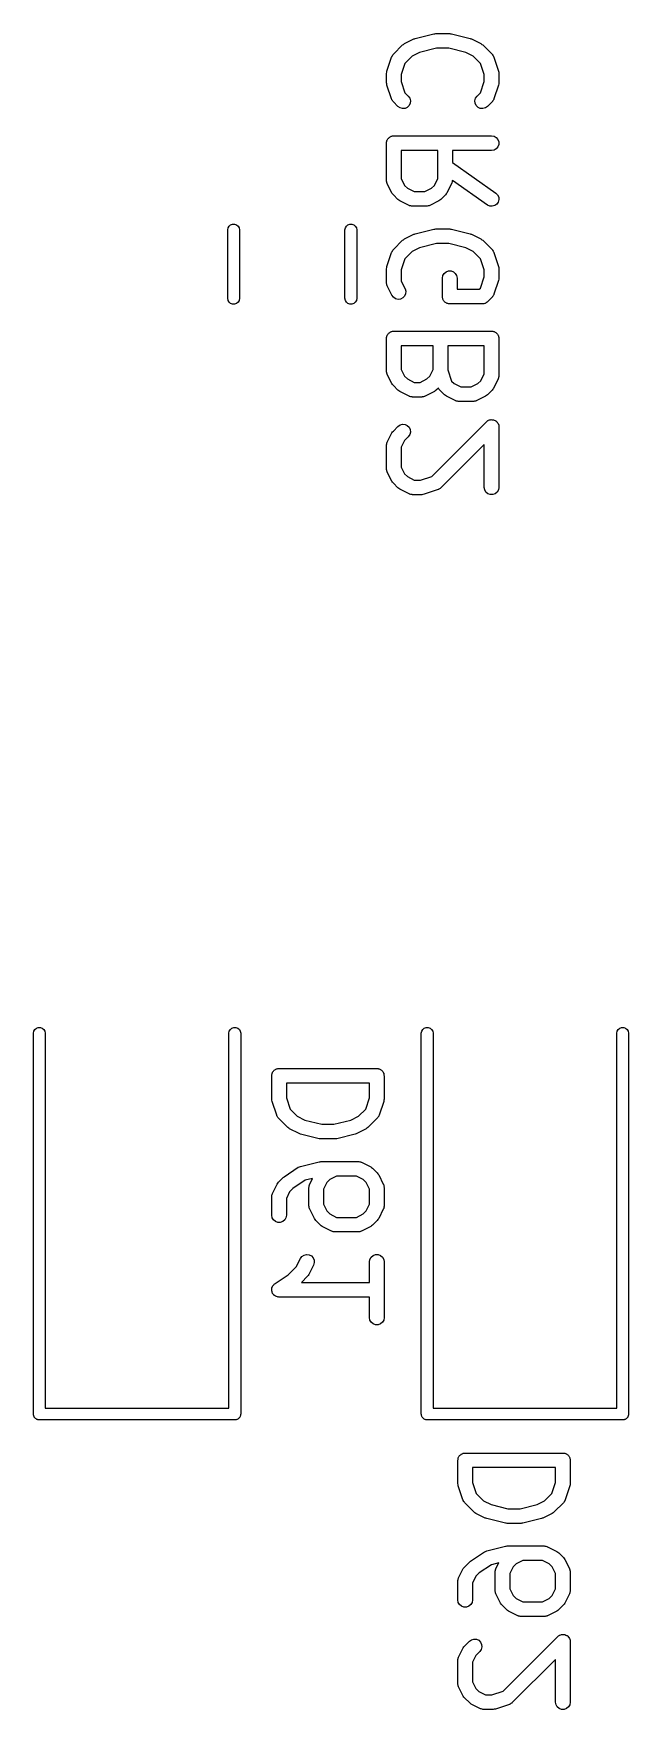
# Model space of a CAD drawing. Extents: x 48 to 353, y -143 to -50.
# Drawn here: x 329.93 to 336.02, y -138.62 to -121.46 of the extents above; entities that cross this region are included whole.
import ezdxf

# ---------------------------------------------------------------- set-up
doc = ezdxf.new("R2010")
doc.units = 0
doc.header["$MEASUREMENT"] = 0
doc.layers.add('BLACK', color=7, linetype='CONTINUOUS')

msp = doc.modelspace()

# ---------------------------------------------------------------- linework, layer by layer
at = {"layer": 'Black'}
for p, q in [((333.841, -121.514), (334.032, -121.467)), ((334.032, -121.467), (334.041, -121.466)), ((334.041, -121.466), (334.05, -121.464)), ((334.05, -121.464), (334.193, -121.464)), ((334.193, -121.464), (334.202, -121.466)), ((334.202, -121.466), (334.211, -121.467)), ((334.211, -121.467), (334.401, -121.514)), ((333.616, -121.677), (333.711, -121.581)), ((333.711, -121.581), (333.721, -121.575)), ((333.721, -121.575), (333.73, -121.567)), ((333.73, -121.567), (333.826, -121.52)), ((333.885, -121.658), (333.808, -121.696)), ((333.826, -121.52), (333.834, -121.517)), ((333.834, -121.517), (333.841, -121.514)), ((334.059, -121.614), (333.885, -121.658)), ((334.183, -121.614), (334.059, -121.614)), ((334.357, -121.658), (334.183, -121.614)), ((334.434, -121.696), (334.357, -121.658)), ((334.401, -121.514), (334.409, -121.517)), ((334.409, -121.517), (334.417, -121.52)), ((334.417, -121.52), (334.512, -121.567)), ((334.512, -121.567), (334.521, -121.575)), ((334.521, -121.575), (334.531, -121.581)), ((334.531, -121.581), (334.627, -121.677)), ((333.55, -121.849), (333.598, -121.706)), ((333.598, -121.706), (333.6, -121.702)), ((333.6, -121.702), (333.601, -121.698)), ((333.601, -121.698), (333.606, -121.691)), ((333.606, -121.691), (333.61, -121.683)), ((333.61, -121.683), (333.613, -121.68)), ((333.613, -121.68), (333.616, -121.677)), ((333.734, -121.77), (333.696, -121.885)), ((333.808, -121.696), (333.734, -121.77)), ((334.508, -121.77), (334.434, -121.696)), ((334.546, -121.885), (334.508, -121.77)), ((334.627, -121.677), (334.629, -121.68)), ((334.629, -121.68), (334.632, -121.683)), ((334.632, -121.683), (334.636, -121.691)), ((334.636, -121.691), (334.641, -121.698)), ((334.641, -121.698), (334.643, -121.702)), ((334.643, -121.702), (334.645, -121.706)), ((334.645, -121.706), (334.692, -121.849)), ((333.546, -121.873), (333.548, -121.861)), ((333.546, -121.968), (333.546, -121.873)), ((333.548, -121.98), (333.546, -121.968)), ((333.548, -121.861), (333.55, -121.849)), ((333.55, -121.992), (333.548, -121.98)), ((333.598, -122.134), (333.55, -121.992)), ((333.696, -121.885), (333.696, -121.956)), ((333.696, -121.956), (333.734, -122.07)), ((334.508, -122.07), (334.546, -121.956)), ((334.546, -121.956), (334.546, -121.885)), ((334.692, -121.992), (334.645, -122.134)), ((334.692, -121.849), (334.694, -121.861)), ((334.694, -121.98), (334.692, -121.992)), ((334.694, -121.861), (334.696, -121.873)), ((334.696, -121.968), (334.694, -121.98)), ((334.696, -121.873), (334.696, -121.968)), ((333.6, -122.138), (333.598, -122.134)), ((333.601, -122.142), (333.6, -122.138)), ((333.606, -122.15), (333.601, -122.142)), ((333.61, -122.157), (333.606, -122.15)), ((333.613, -122.16), (333.61, -122.157)), ((333.616, -122.164), (333.613, -122.16)), ((333.663, -122.211), (333.616, -122.164)), ((333.734, -122.07), (333.769, -122.105)), ((333.769, -122.105), (333.784, -122.127)), ((333.789, -122.178), (333.778, -122.201)), ((333.784, -122.127), (333.791, -122.152)), ((333.791, -122.152), (333.789, -122.178)), ((334.451, -122.152), (334.458, -122.127)), ((334.453, -122.178), (334.451, -122.152)), ((334.464, -122.201), (334.453, -122.178)), ((334.458, -122.127), (334.473, -122.105)), ((334.473, -122.105), (334.508, -122.07)), ((334.627, -122.164), (334.579, -122.211)), ((334.629, -122.16), (334.627, -122.164)), ((334.632, -122.157), (334.629, -122.16)), ((334.636, -122.15), (334.632, -122.157)), ((334.641, -122.142), (334.636, -122.15)), ((334.643, -122.138), (334.641, -122.142)), ((334.645, -122.134), (334.643, -122.138)), ((333.685, -122.226), (333.663, -122.211)), ((333.71, -122.233), (333.685, -122.226)), ((333.736, -122.231), (333.71, -122.233)), ((333.759, -122.22), (333.736, -122.231)), ((333.778, -122.201), (333.759, -122.22)), ((334.483, -122.22), (334.464, -122.201)), ((334.506, -122.231), (334.483, -122.22)), ((334.532, -122.233), (334.506, -122.231)), ((334.558, -122.226), (334.532, -122.233)), ((334.579, -122.211), (334.558, -122.226)), ((333.579, -122.526), (333.584, -122.522)), ((333.584, -122.522), (333.59, -122.52)), ((333.59, -122.52), (333.595, -122.516)), ((333.595, -122.516), (333.602, -122.515)), ((333.602, -122.515), (333.608, -122.513)), ((333.608, -122.513), (333.615, -122.513)), ((333.615, -122.513), (333.621, -122.512)), ((333.621, -122.512), (334.621, -122.512)), ((334.621, -122.512), (334.647, -122.516)), ((334.647, -122.516), (334.669, -122.529)), ((333.546, -122.587), (333.547, -122.58)), ((333.546, -122.968), (333.546, -122.587)), ((333.547, -122.574), (333.55, -122.568)), ((333.547, -122.58), (333.547, -122.574)), ((333.55, -122.568), (333.551, -122.561)), ((333.551, -122.561), (333.554, -122.556)), ((333.554, -122.556), (333.556, -122.549)), ((333.556, -122.549), (333.56, -122.544)), ((333.56, -122.544), (333.564, -122.539)), ((333.564, -122.539), (333.569, -122.534)), ((333.569, -122.534), (333.573, -122.529)), ((333.573, -122.529), (333.579, -122.526)), ((333.696, -122.662), (333.696, -122.95)), ((334.07, -122.662), (333.696, -122.662)), ((334.07, -122.95), (334.07, -122.662)), ((334.621, -122.662), (334.22, -122.662)), ((334.22, -122.662), (334.22, -122.786)), ((334.647, -122.657), (334.621, -122.662)), ((334.669, -122.644), (334.647, -122.657)), ((334.669, -122.529), (334.686, -122.549)), ((334.686, -122.624), (334.669, -122.644)), ((334.686, -122.549), (334.695, -122.574)), ((334.695, -122.6), (334.686, -122.624)), ((334.695, -122.574), (334.695, -122.6)), ((334.22, -122.786), (334.664, -123.097)), ((333.547, -122.972), (333.546, -122.968)), ((333.547, -122.976), (333.547, -122.972)), ((333.549, -122.985), (333.547, -122.976)), ((333.551, -122.994), (333.549, -122.985)), ((333.553, -122.997), (333.551, -122.994)), ((333.554, -123.001), (333.553, -122.997)), ((333.602, -123.097), (333.554, -123.001)), ((333.696, -122.95), (333.73, -123.019)), ((333.73, -123.019), (333.761, -123.049)), ((334.005, -123.049), (334.036, -123.019)), ((334.036, -123.019), (334.07, -122.95)), ((334.212, -123.001), (334.164, -123.097)), ((334.213, -122.997), (334.212, -123.001)), ((334.215, -122.994), (334.213, -122.997)), ((334.217, -122.985), (334.215, -122.994)), ((334.219, -122.976), (334.217, -122.985)), ((334.22, -122.969), (334.219, -122.972)), ((334.219, -122.972), (334.219, -122.976)), ((334.578, -123.22), (334.22, -122.969)), ((333.609, -123.106), (333.602, -123.097)), ((333.616, -123.116), (333.609, -123.106)), ((333.663, -123.164), (333.616, -123.116)), ((333.673, -123.171), (333.663, -123.164)), ((333.683, -123.178), (333.673, -123.171)), ((333.778, -123.225), (333.683, -123.178)), ((333.761, -123.049), (333.829, -123.083)), ((333.829, -123.083), (333.937, -123.083)), ((333.937, -123.083), (334.005, -123.049)), ((334.083, -123.178), (333.988, -123.225)), ((334.093, -123.171), (334.083, -123.178)), ((334.103, -123.164), (334.093, -123.171)), ((334.15, -123.116), (334.103, -123.164)), ((334.157, -123.106), (334.15, -123.116)), ((334.164, -123.097), (334.157, -123.106)), ((334.664, -123.097), (334.683, -123.115)), ((334.689, -123.19), (334.674, -123.211)), ((334.683, -123.115), (334.694, -123.139)), ((334.696, -123.165), (334.689, -123.19)), ((334.694, -123.139), (334.696, -123.165)), ((333.782, -123.227), (333.778, -123.225)), ((333.786, -123.229), (333.782, -123.227)), ((333.795, -123.23), (333.786, -123.229)), ((333.803, -123.233), (333.795, -123.23)), ((333.807, -123.233), (333.803, -123.233)), ((333.812, -123.233), (333.807, -123.233)), ((333.954, -123.233), (333.812, -123.233)), ((333.959, -123.233), (333.954, -123.233)), ((333.963, -123.233), (333.959, -123.233)), ((333.971, -123.23), (333.963, -123.233)), ((333.98, -123.229), (333.971, -123.23)), ((333.984, -123.227), (333.98, -123.229)), ((333.988, -123.225), (333.984, -123.227)), ((334.602, -123.231), (334.578, -123.22)), ((334.628, -123.233), (334.602, -123.231)), ((334.653, -123.226), (334.628, -123.233)), ((334.674, -123.211), (334.653, -123.226)), ((331.921, -123.475), (331.925, -123.454)), ((331.921, -124.175), (331.921, -123.475)), ((331.925, -123.454), (331.935, -123.436)), ((331.935, -123.436), (331.951, -123.423)), ((331.951, -123.423), (331.971, -123.416)), ((331.971, -123.416), (331.992, -123.416)), ((331.992, -123.416), (332.011, -123.423)), ((332.011, -123.423), (332.027, -123.436)), ((332.027, -123.436), (332.038, -123.454)), ((332.038, -123.454), (332.041, -123.475)), ((332.041, -123.475), (332.041, -124.175)), ((333.121, -123.475), (333.125, -123.454)), ((333.121, -124.175), (333.121, -123.475)), ((333.125, -123.454), (333.135, -123.436)), ((333.135, -123.436), (333.151, -123.423)), ((333.151, -123.423), (333.171, -123.416)), ((333.171, -123.416), (333.192, -123.416)), ((333.192, -123.416), (333.211, -123.423)), ((333.211, -123.423), (333.227, -123.436)), ((333.227, -123.436), (333.238, -123.454)), ((333.238, -123.454), (333.241, -123.475)), ((333.241, -123.475), (333.241, -124.175)), ((333.73, -123.567), (333.826, -123.52)), ((333.826, -123.52), (333.834, -123.517)), ((333.834, -123.517), (333.841, -123.514)), ((333.841, -123.514), (334.032, -123.467)), ((334.032, -123.467), (334.041, -123.466)), ((334.041, -123.466), (334.05, -123.464)), ((334.05, -123.464), (334.193, -123.464)), ((334.193, -123.464), (334.202, -123.466)), ((334.202, -123.466), (334.211, -123.467)), ((334.211, -123.467), (334.401, -123.514)), ((334.401, -123.514), (334.409, -123.517)), ((334.409, -123.517), (334.417, -123.52)), ((334.417, -123.52), (334.512, -123.567)), ((333.55, -123.849), (333.598, -123.706)), ((333.598, -123.706), (333.6, -123.702)), ((333.6, -123.702), (333.601, -123.698)), ((333.601, -123.698), (333.606, -123.691)), ((333.606, -123.691), (333.61, -123.683)), ((333.61, -123.683), (333.613, -123.68)), ((333.613, -123.68), (333.616, -123.677)), ((333.616, -123.677), (333.711, -123.581)), ((333.711, -123.581), (333.721, -123.575)), ((333.721, -123.575), (333.73, -123.567)), ((333.808, -123.696), (333.734, -123.77)), ((333.885, -123.658), (333.808, -123.696)), ((334.059, -123.614), (333.885, -123.658)), ((334.183, -123.614), (334.059, -123.614)), ((334.357, -123.658), (334.183, -123.614)), ((334.434, -123.696), (334.357, -123.658)), ((334.508, -123.77), (334.434, -123.696)), ((334.512, -123.567), (334.521, -123.575)), ((334.521, -123.575), (334.531, -123.581)), ((334.531, -123.581), (334.627, -123.677)), ((334.627, -123.677), (334.629, -123.68)), ((334.629, -123.68), (334.632, -123.683)), ((334.632, -123.683), (334.636, -123.691)), ((334.636, -123.691), (334.641, -123.698)), ((334.641, -123.698), (334.643, -123.702)), ((334.643, -123.702), (334.645, -123.706)), ((334.645, -123.706), (334.692, -123.849)), ((333.546, -123.873), (333.548, -123.861)), ((333.546, -124.015), (333.546, -123.873)), ((333.548, -123.861), (333.55, -123.849)), ((333.734, -123.77), (333.696, -123.885)), ((333.696, -123.885), (333.696, -123.998)), ((334.155, -123.903), (334.18, -123.894)), ((334.18, -123.894), (334.206, -123.894)), ((334.206, -123.894), (334.23, -123.903)), ((334.546, -123.885), (334.508, -123.77)), ((334.546, -123.956), (334.546, -123.885)), ((334.692, -123.849), (334.694, -123.861)), ((334.694, -123.861), (334.696, -123.873)), ((334.696, -123.873), (334.696, -123.968)), ((333.547, -124.02), (333.546, -124.015)), ((333.547, -124.024), (333.547, -124.02)), ((333.549, -124.032), (333.547, -124.024)), ((333.551, -124.041), (333.549, -124.032)), ((333.553, -124.045), (333.551, -124.041)), ((333.554, -124.049), (333.553, -124.045)), ((333.602, -124.144), (333.554, -124.049)), ((333.696, -123.998), (333.736, -124.077)), ((334.118, -123.968), (334.122, -123.942)), ((334.118, -124.158), (334.118, -123.968)), ((334.122, -123.942), (334.135, -123.92)), ((334.135, -123.92), (334.155, -123.903)), ((334.23, -123.903), (334.25, -123.92)), ((334.25, -123.92), (334.263, -123.942)), ((334.263, -123.942), (334.268, -123.968)), ((334.268, -123.968), (334.268, -124.083)), ((334.508, -124.07), (334.546, -123.956)), ((334.692, -123.992), (334.645, -124.134)), ((334.694, -123.98), (334.692, -123.992)), ((334.696, -123.968), (334.694, -123.98)), ((331.925, -124.196), (331.921, -124.175)), ((331.935, -124.214), (331.925, -124.196)), ((331.951, -124.227), (331.935, -124.214)), ((331.971, -124.234), (331.951, -124.227)), ((331.992, -124.234), (331.971, -124.234)), ((332.011, -124.227), (331.992, -124.234)), ((332.027, -124.214), (332.011, -124.227)), ((332.038, -124.196), (332.027, -124.214)), ((332.041, -124.175), (332.038, -124.196)), ((333.125, -124.196), (333.121, -124.175)), ((333.135, -124.214), (333.125, -124.196)), ((333.151, -124.227), (333.135, -124.214)), ((333.171, -124.234), (333.151, -124.227)), ((333.192, -124.234), (333.171, -124.234)), ((333.211, -124.227), (333.192, -124.234)), ((333.227, -124.214), (333.211, -124.227)), ((333.238, -124.196), (333.227, -124.214)), ((333.241, -124.175), (333.238, -124.196)), ((333.617, -124.165), (333.602, -124.144)), ((333.639, -124.18), (333.617, -124.165)), ((333.664, -124.186), (333.639, -124.18)), ((333.69, -124.183), (333.664, -124.186)), ((333.713, -124.171), (333.69, -124.183)), ((333.731, -124.152), (333.713, -124.171)), ((333.742, -124.128), (333.731, -124.152)), ((333.736, -124.077), (333.743, -124.102)), ((333.743, -124.102), (333.742, -124.128)), ((334.119, -124.165), (334.118, -124.158)), ((334.119, -124.171), (334.119, -124.165)), ((334.121, -124.178), (334.119, -124.171)), ((334.122, -124.184), (334.121, -124.178)), ((334.125, -124.19), (334.122, -124.184)), ((334.128, -124.196), (334.125, -124.19)), ((334.132, -124.201), (334.128, -124.196)), ((334.135, -124.207), (334.132, -124.201)), ((334.14, -124.211), (334.135, -124.207)), ((334.144, -124.216), (334.14, -124.211)), ((334.15, -124.219), (334.144, -124.216)), ((334.155, -124.223), (334.15, -124.219)), ((334.161, -124.226), (334.155, -124.223)), ((334.167, -124.229), (334.161, -124.226)), ((334.173, -124.23), (334.167, -124.229)), ((334.18, -124.232), (334.173, -124.23)), ((334.186, -124.232), (334.18, -124.232)), ((334.193, -124.233), (334.186, -124.232)), ((334.526, -124.233), (334.193, -124.233)), ((334.268, -124.083), (334.495, -124.083)), ((334.495, -124.083), (334.508, -124.07)), ((334.529, -124.233), (334.526, -124.233)), ((334.532, -124.233), (334.529, -124.233)), ((334.542, -124.231), (334.532, -124.233)), ((334.552, -124.229), (334.542, -124.231)), ((334.554, -124.227), (334.552, -124.229)), ((334.558, -124.226), (334.554, -124.227)), ((334.566, -124.221), (334.558, -124.226)), ((334.574, -124.216), (334.566, -124.221)), ((334.576, -124.213), (334.574, -124.216)), ((334.579, -124.211), (334.576, -124.213)), ((334.627, -124.164), (334.579, -124.211)), ((334.629, -124.16), (334.627, -124.164)), ((334.632, -124.157), (334.629, -124.16)), ((334.636, -124.15), (334.632, -124.157)), ((334.641, -124.142), (334.636, -124.15)), ((334.643, -124.138), (334.641, -124.142)), ((334.645, -124.134), (334.643, -124.138)), ((333.546, -124.587), (333.547, -124.58)), ((333.547, -124.574), (333.55, -124.568)), ((333.547, -124.58), (333.547, -124.574)), ((333.55, -124.568), (333.551, -124.561)), ((333.551, -124.561), (333.554, -124.556)), ((333.554, -124.556), (333.556, -124.549)), ((333.556, -124.549), (333.56, -124.544)), ((333.56, -124.544), (333.564, -124.539)), ((333.564, -124.539), (333.569, -124.534)), ((333.569, -124.534), (333.573, -124.529)), ((333.573, -124.529), (333.579, -124.526)), ((333.579, -124.526), (333.584, -124.522)), ((333.584, -124.522), (333.59, -124.52)), ((333.59, -124.52), (333.595, -124.516)), ((333.595, -124.516), (333.602, -124.515)), ((333.602, -124.515), (333.608, -124.513)), ((333.608, -124.513), (333.615, -124.513)), ((333.615, -124.513), (333.621, -124.512)), ((333.621, -124.512), (334.621, -124.512)), ((334.621, -124.512), (334.628, -124.513)), ((334.628, -124.513), (334.634, -124.513)), ((334.634, -124.513), (334.64, -124.515)), ((334.64, -124.515), (334.647, -124.516)), ((334.647, -124.516), (334.652, -124.52)), ((334.652, -124.52), (334.659, -124.522)), ((334.659, -124.522), (334.664, -124.526)), ((334.664, -124.526), (334.669, -124.529)), ((334.669, -124.529), (334.674, -124.534)), ((334.674, -124.534), (334.679, -124.539)), ((334.679, -124.539), (334.682, -124.544)), ((334.682, -124.544), (334.686, -124.549)), ((334.686, -124.549), (334.688, -124.556)), ((334.688, -124.556), (334.692, -124.561)), ((334.692, -124.561), (334.693, -124.568)), ((334.693, -124.568), (334.695, -124.574)), ((334.695, -124.574), (334.695, -124.58)), ((334.695, -124.58), (334.696, -124.587)), ((333.546, -124.92), (333.546, -124.587)), ((333.696, -124.662), (333.696, -124.903)), ((334.022, -124.662), (333.696, -124.662)), ((334.022, -124.903), (334.022, -124.662)), ((334.172, -124.662), (334.172, -124.908)), ((334.546, -124.662), (334.172, -124.662)), ((334.546, -124.95), (334.546, -124.662)), ((334.696, -124.587), (334.696, -124.968)), ((333.547, -124.924), (333.546, -124.92)), ((333.547, -124.929), (333.547, -124.924)), ((333.696, -124.903), (333.73, -124.971)), ((333.988, -124.971), (334.022, -124.903)), ((334.172, -124.908), (334.21, -125.023)), ((333.549, -124.937), (333.547, -124.929)), ((333.551, -124.946), (333.549, -124.937)), ((333.553, -124.95), (333.551, -124.946)), ((333.554, -124.954), (333.553, -124.95)), ((333.602, -125.049), (333.554, -124.954)), ((333.609, -125.059), (333.602, -125.049)), ((333.616, -125.069), (333.609, -125.059)), ((333.663, -125.116), (333.616, -125.069)), ((333.73, -124.971), (333.761, -125.001)), ((333.761, -125.001), (333.829, -125.036)), ((333.829, -125.036), (333.889, -125.036)), ((333.889, -125.036), (333.958, -125.001)), ((333.958, -125.001), (333.988, -124.971)), ((334.077, -125.094), (334.055, -125.116)), ((334.077, -125.095), (334.077, -125.094)), ((334.082, -125.102), (334.077, -125.095)), ((334.21, -125.023), (334.237, -125.049)), ((334.237, -125.049), (334.306, -125.083)), ((334.306, -125.083), (334.413, -125.083)), ((334.413, -125.083), (334.481, -125.049)), ((334.481, -125.049), (334.512, -125.019)), ((334.512, -125.019), (334.546, -124.95)), ((334.688, -125.001), (334.641, -125.097)), ((334.689, -124.997), (334.688, -125.001)), ((334.692, -124.994), (334.689, -124.997)), ((334.693, -124.985), (334.692, -124.994)), ((334.696, -124.976), (334.693, -124.985)), ((334.696, -124.968), (334.695, -124.972)), ((334.695, -124.972), (334.696, -124.976)), ((333.673, -125.123), (333.663, -125.116)), ((333.683, -125.13), (333.673, -125.123)), ((333.778, -125.178), (333.683, -125.13)), ((333.782, -125.179), (333.778, -125.178)), ((333.786, -125.181), (333.782, -125.179)), ((333.795, -125.183), (333.786, -125.181)), ((333.803, -125.185), (333.795, -125.183)), ((333.807, -125.185), (333.803, -125.185)), ((333.812, -125.186), (333.807, -125.185)), ((333.907, -125.186), (333.812, -125.186)), ((333.911, -125.185), (333.907, -125.186)), ((333.915, -125.185), (333.911, -125.185)), ((333.924, -125.183), (333.915, -125.185)), ((333.932, -125.181), (333.924, -125.183)), ((333.936, -125.179), (333.932, -125.181)), ((333.94, -125.178), (333.936, -125.179)), ((334.036, -125.13), (333.94, -125.178)), ((334.045, -125.123), (334.036, -125.13)), ((334.055, -125.116), (334.045, -125.123)), ((334.086, -125.11), (334.082, -125.102)), ((334.089, -125.113), (334.086, -125.11)), ((334.092, -125.116), (334.089, -125.113)), ((334.14, -125.164), (334.092, -125.116)), ((334.149, -125.171), (334.14, -125.164)), ((334.159, -125.178), (334.149, -125.171)), ((334.254, -125.225), (334.159, -125.178)), ((334.258, -125.227), (334.254, -125.225)), ((334.262, -125.229), (334.258, -125.227)), ((334.271, -125.23), (334.262, -125.229)), ((334.279, -125.233), (334.271, -125.23)), ((334.284, -125.233), (334.279, -125.233)), ((334.288, -125.233), (334.284, -125.233)), ((334.431, -125.233), (334.288, -125.233)), ((334.435, -125.233), (334.431, -125.233)), ((334.439, -125.233), (334.435, -125.233)), ((334.448, -125.23), (334.439, -125.233)), ((334.456, -125.229), (334.448, -125.23)), ((334.46, -125.227), (334.456, -125.229)), ((334.464, -125.225), (334.46, -125.227)), ((334.559, -125.178), (334.464, -125.225)), ((334.569, -125.171), (334.559, -125.178)), ((334.579, -125.164), (334.569, -125.171)), ((334.627, -125.116), (334.579, -125.164)), ((334.633, -125.106), (334.627, -125.116)), ((334.641, -125.097), (334.633, -125.106)), ((334.009, -125.998), (334.568, -125.439)), ((334.568, -125.439), (334.576, -125.433)), ((334.576, -125.433), (334.584, -125.427)), ((334.584, -125.427), (334.587, -125.426)), ((334.587, -125.426), (334.589, -125.424)), ((334.589, -125.424), (334.599, -125.421)), ((334.599, -125.421), (334.608, -125.418)), ((334.608, -125.418), (334.611, -125.418)), ((334.611, -125.418), (334.615, -125.417)), ((334.615, -125.417), (334.624, -125.418)), ((334.624, -125.418), (334.634, -125.418)), ((334.634, -125.418), (334.637, -125.419)), ((334.637, -125.419), (334.641, -125.419)), ((334.641, -125.419), (334.649, -125.423)), ((334.649, -125.423), (334.659, -125.427)), ((334.659, -125.427), (334.661, -125.429)), ((334.661, -125.429), (334.664, -125.43)), ((334.664, -125.43), (334.671, -125.437)), ((334.671, -125.437), (334.679, -125.443)), ((333.554, -125.649), (333.602, -125.553)), ((333.602, -125.553), (333.609, -125.544)), ((333.609, -125.544), (333.616, -125.534)), ((333.616, -125.534), (333.663, -125.486)), ((333.663, -125.486), (333.685, -125.471)), ((333.685, -125.471), (333.71, -125.465)), ((333.71, -125.465), (333.736, -125.467)), ((333.769, -125.592), (333.73, -125.631)), ((333.736, -125.467), (333.759, -125.478)), ((333.759, -125.478), (333.778, -125.496)), ((333.784, -125.571), (333.769, -125.592)), ((333.778, -125.496), (333.789, -125.52)), ((333.791, -125.546), (333.784, -125.571)), ((333.789, -125.52), (333.791, -125.546)), ((334.679, -125.443), (334.68, -125.446)), ((334.68, -125.446), (334.683, -125.449)), ((334.683, -125.449), (334.687, -125.458)), ((334.687, -125.458), (334.692, -125.466)), ((334.692, -125.466), (334.692, -125.469)), ((334.692, -125.469), (334.694, -125.472)), ((334.694, -125.472), (334.694, -125.482)), ((334.694, -125.482), (334.696, -125.492)), ((334.696, -125.492), (334.696, -126.111)), ((333.546, -125.682), (333.547, -125.678)), ((333.546, -125.92), (333.546, -125.682)), ((333.547, -125.674), (333.549, -125.665)), ((333.547, -125.678), (333.547, -125.674)), ((333.549, -125.665), (333.551, -125.656)), ((333.551, -125.656), (333.553, -125.653)), ((333.553, -125.653), (333.554, -125.649)), ((333.73, -125.631), (333.696, -125.7)), ((333.696, -125.7), (333.696, -125.903)), ((334.546, -125.673), (334.103, -126.116)), ((334.546, -126.111), (334.546, -125.673)), ((333.547, -125.924), (333.546, -125.92)), ((333.547, -125.929), (333.547, -125.924)), ((333.549, -125.937), (333.547, -125.929)), ((333.551, -125.946), (333.549, -125.937)), ((333.553, -125.95), (333.551, -125.946)), ((333.554, -125.954), (333.553, -125.95)), ((333.602, -126.049), (333.554, -125.954)), ((333.696, -125.903), (333.73, -125.971)), ((333.609, -126.059), (333.602, -126.049)), ((333.616, -126.069), (333.609, -126.059)), ((333.663, -126.116), (333.616, -126.069)), ((333.673, -126.123), (333.663, -126.116)), ((333.683, -126.13), (333.673, -126.123)), ((333.73, -125.971), (333.761, -126.001)), ((333.761, -126.001), (333.829, -126.036)), ((333.829, -126.036), (333.895, -126.036)), ((333.895, -126.036), (334.009, -125.998)), ((334.096, -126.122), (334.089, -126.126)), ((334.099, -126.119), (334.096, -126.122)), ((334.103, -126.116), (334.099, -126.119)), ((334.551, -126.136), (334.546, -126.111)), ((334.696, -126.111), (334.692, -126.136)), ((333.778, -126.178), (333.683, -126.13)), ((333.782, -126.179), (333.778, -126.178)), ((333.786, -126.181), (333.782, -126.179)), ((333.795, -126.183), (333.786, -126.181)), ((333.803, -126.185), (333.795, -126.183)), ((333.807, -126.185), (333.803, -126.185)), ((333.812, -126.186), (333.807, -126.185)), ((333.907, -126.186), (333.812, -126.186)), ((333.919, -126.184), (333.907, -126.186)), ((333.931, -126.182), (333.919, -126.184)), ((334.073, -126.134), (333.931, -126.182)), ((334.077, -126.132), (334.073, -126.134)), ((334.081, -126.131), (334.077, -126.132)), ((334.089, -126.126), (334.081, -126.131)), ((334.564, -126.159), (334.551, -126.136)), ((334.584, -126.176), (334.564, -126.159)), ((334.608, -126.185), (334.584, -126.176)), ((334.634, -126.185), (334.608, -126.185)), ((334.659, -126.176), (334.634, -126.185)), ((334.679, -126.159), (334.659, -126.176)), ((334.692, -126.136), (334.679, -126.159)), ((329.934, -131.7), (329.937, -131.679)), ((329.934, -135.6), (329.934, -131.7)), ((329.937, -131.679), (329.948, -131.661)), ((329.948, -131.661), (329.964, -131.648)), ((329.964, -131.648), (329.983, -131.641)), ((329.983, -131.641), (330.004, -131.641)), ((330.004, -131.641), (330.024, -131.648)), ((330.024, -131.648), (330.04, -131.661)), ((330.04, -131.661), (330.05, -131.679)), ((330.05, -131.679), (330.054, -131.7)), ((330.054, -131.7), (330.054, -135.54)), ((331.934, -131.7), (331.937, -131.679)), ((331.934, -135.54), (331.934, -131.7)), ((331.937, -131.679), (331.948, -131.661)), ((331.948, -131.661), (331.964, -131.648)), ((331.964, -131.648), (331.983, -131.641)), ((331.983, -131.641), (332.004, -131.641)), ((332.004, -131.641), (332.024, -131.648)), ((332.024, -131.648), (332.04, -131.661)), ((332.04, -131.661), (332.05, -131.679)), ((332.05, -131.679), (332.054, -131.7)), ((332.054, -131.7), (332.054, -135.6)), ((333.902, -131.7), (333.906, -131.679)), ((333.902, -135.6), (333.902, -131.7)), ((333.906, -131.679), (333.917, -131.661)), ((333.917, -131.661), (333.933, -131.648)), ((333.933, -131.648), (333.952, -131.641)), ((333.952, -131.641), (333.973, -131.641)), ((333.973, -131.641), (333.993, -131.648)), ((333.993, -131.648), (334.008, -131.661)), ((334.008, -131.661), (334.019, -131.679)), ((334.019, -131.679), (334.022, -131.7)), ((334.022, -131.7), (334.022, -135.54)), ((335.902, -131.7), (335.906, -131.679)), ((335.902, -135.54), (335.902, -131.7)), ((335.906, -131.679), (335.917, -131.661)), ((335.917, -131.661), (335.933, -131.648)), ((335.933, -131.648), (335.952, -131.641)), ((335.952, -131.641), (335.973, -131.641)), ((335.973, -131.641), (335.993, -131.648)), ((335.993, -131.648), (336.008, -131.661)), ((336.008, -131.661), (336.019, -131.679)), ((336.019, -131.679), (336.022, -131.7)), ((336.022, -131.7), (336.022, -135.6)), ((332.371, -132.136), (332.372, -132.129)), ((332.372, -132.123), (332.375, -132.117)), ((332.372, -132.129), (332.372, -132.123)), ((332.375, -132.117), (332.376, -132.11)), ((332.376, -132.11), (332.379, -132.104)), ((332.379, -132.104), (332.381, -132.098)), ((332.381, -132.098), (332.385, -132.093)), ((332.385, -132.093), (332.389, -132.088)), ((332.389, -132.088), (332.394, -132.083)), ((332.394, -132.083), (332.398, -132.078)), ((332.398, -132.078), (332.404, -132.075)), ((332.404, -132.075), (332.409, -132.071)), ((332.409, -132.071), (332.415, -132.069)), ((332.415, -132.069), (332.42, -132.065)), ((332.42, -132.065), (332.427, -132.064)), ((332.427, -132.064), (332.433, -132.062)), ((332.433, -132.062), (332.44, -132.062)), ((332.44, -132.062), (332.446, -132.061)), ((332.446, -132.061), (333.446, -132.061)), ((333.446, -132.061), (333.453, -132.062)), ((333.453, -132.062), (333.459, -132.062)), ((333.459, -132.062), (333.465, -132.064)), ((333.465, -132.064), (333.472, -132.065)), ((333.472, -132.065), (333.477, -132.069)), ((333.477, -132.069), (333.484, -132.071)), ((333.484, -132.071), (333.489, -132.075)), ((333.489, -132.075), (333.494, -132.078)), ((333.494, -132.078), (333.499, -132.083)), ((333.499, -132.083), (333.504, -132.088)), ((333.504, -132.088), (333.507, -132.093)), ((333.507, -132.093), (333.511, -132.098)), ((333.511, -132.098), (333.513, -132.104)), ((333.513, -132.104), (333.517, -132.11)), ((333.517, -132.11), (333.518, -132.117)), ((333.518, -132.117), (333.52, -132.123)), ((333.52, -132.123), (333.52, -132.129)), ((333.52, -132.129), (333.521, -132.136)), ((332.371, -132.374), (332.371, -132.136)), ((332.521, -132.211), (332.521, -132.362)), ((333.371, -132.211), (332.521, -132.211)), ((333.371, -132.362), (333.371, -132.211)), ((333.521, -132.136), (333.521, -132.374)), ((332.373, -132.386), (332.371, -132.374)), ((332.375, -132.398), (332.373, -132.386)), ((332.423, -132.54), (332.375, -132.398)), ((332.521, -132.362), (332.559, -132.476)), ((333.333, -132.476), (333.371, -132.362)), ((333.517, -132.398), (333.47, -132.54)), ((333.519, -132.386), (333.517, -132.398)), ((333.521, -132.374), (333.519, -132.386)), ((332.425, -132.544), (332.423, -132.54)), ((332.426, -132.548), (332.425, -132.544)), ((332.431, -132.556), (332.426, -132.548)), ((332.435, -132.563), (332.431, -132.556)), ((332.438, -132.566), (332.435, -132.563)), ((332.441, -132.57), (332.438, -132.566)), ((332.536, -132.665), (332.441, -132.57)), ((332.559, -132.476), (332.633, -132.55)), ((332.633, -132.55), (332.71, -132.589)), ((332.71, -132.589), (332.884, -132.632)), ((332.884, -132.632), (333.008, -132.632)), ((333.008, -132.632), (333.182, -132.589)), ((333.182, -132.589), (333.259, -132.55)), ((333.259, -132.55), (333.333, -132.476)), ((333.452, -132.57), (333.356, -132.665)), ((333.454, -132.566), (333.452, -132.57)), ((333.457, -132.563), (333.454, -132.566)), ((333.461, -132.556), (333.457, -132.563)), ((333.466, -132.548), (333.461, -132.556)), ((333.468, -132.544), (333.466, -132.548)), ((333.47, -132.54), (333.468, -132.544)), ((332.546, -132.672), (332.536, -132.665)), ((332.555, -132.679), (332.546, -132.672)), ((332.651, -132.727), (332.555, -132.679)), ((332.659, -132.729), (332.651, -132.727)), ((332.666, -132.732), (332.659, -132.729)), ((332.857, -132.78), (332.666, -132.732)), ((332.866, -132.781), (332.857, -132.78)), ((332.875, -132.782), (332.866, -132.781)), ((333.018, -132.782), (332.875, -132.782)), ((333.027, -132.781), (333.018, -132.782)), ((333.036, -132.78), (333.027, -132.781)), ((333.226, -132.732), (333.036, -132.78)), ((333.234, -132.729), (333.226, -132.732)), ((333.242, -132.727), (333.234, -132.729)), ((333.337, -132.679), (333.242, -132.727)), ((333.346, -132.672), (333.337, -132.679)), ((333.356, -132.665), (333.346, -132.672)), ((332.5, -133.169), (332.643, -133.073)), ((332.643, -133.073), (332.654, -133.068)), ((332.654, -133.068), (332.666, -133.063)), ((332.666, -133.063), (332.857, -133.015)), ((332.857, -133.015), (332.866, -133.015)), ((332.866, -133.015), (332.875, -133.013)), ((332.875, -133.013), (333.256, -133.013)), ((333.256, -133.013), (333.26, -133.014)), ((333.26, -133.014), (333.264, -133.014)), ((333.264, -133.014), (333.273, -133.016)), ((333.273, -133.016), (333.281, -133.018)), ((333.281, -133.018), (333.285, -133.02)), ((333.285, -133.02), (333.289, -133.021)), ((333.289, -133.021), (333.384, -133.069)), ((333.384, -133.069), (333.394, -133.076)), ((333.394, -133.076), (333.404, -133.083)), ((333.404, -133.083), (333.452, -133.13)), ((333.452, -133.13), (333.458, -133.14)), ((333.458, -133.14), (333.466, -133.15)), ((333.466, -133.15), (333.513, -133.245)), ((332.379, -133.34), (332.427, -133.245)), ((332.427, -133.245), (332.434, -133.235)), ((332.434, -133.235), (332.441, -133.226)), ((332.441, -133.226), (332.488, -133.178)), ((332.488, -133.178), (332.494, -133.174)), ((332.494, -133.174), (332.5, -133.169)), ((332.555, -133.323), (332.521, -133.392)), ((332.589, -133.289), (332.555, -133.323)), ((332.715, -133.205), (332.589, -133.289)), ((332.789, -133.187), (332.715, -133.205)), ((332.752, -133.279), (332.753, -133.274)), ((332.752, -133.469), (332.752, -133.279)), ((332.753, -133.27), (332.755, -133.262)), ((332.753, -133.274), (332.753, -133.27)), ((332.755, -133.262), (332.757, -133.253)), ((332.757, -133.253), (332.759, -133.249)), ((332.759, -133.249), (332.76, -133.245)), ((332.76, -133.245), (332.789, -133.187)), ((332.936, -133.228), (332.902, -133.296)), ((332.902, -133.296), (332.902, -133.451)), ((332.967, -133.197), (332.936, -133.228)), ((333.035, -133.163), (332.967, -133.197)), ((333.238, -133.163), (333.035, -133.163)), ((333.306, -133.197), (333.238, -133.163)), ((333.337, -133.228), (333.306, -133.197)), ((333.371, -133.296), (333.337, -133.228)), ((333.371, -133.451), (333.371, -133.296)), ((333.513, -133.245), (333.514, -133.249)), ((333.514, -133.249), (333.517, -133.253)), ((333.517, -133.253), (333.518, -133.262)), ((333.518, -133.262), (333.521, -133.27)), ((333.521, -133.27), (333.52, -133.274)), ((333.52, -133.274), (333.521, -133.279)), ((333.521, -133.279), (333.521, -133.469)), ((332.371, -133.374), (332.372, -133.37)), ((332.371, -133.564), (332.371, -133.374)), ((332.372, -133.365), (332.374, -133.357)), ((332.372, -133.37), (332.372, -133.365)), ((332.374, -133.357), (332.376, -133.348)), ((332.376, -133.348), (332.378, -133.344)), ((332.378, -133.344), (332.379, -133.34)), ((332.521, -133.392), (332.521, -133.564)), ((332.753, -133.473), (332.752, -133.469)), ((332.753, -133.478), (332.753, -133.473)), ((332.755, -133.486), (332.753, -133.478)), ((332.757, -133.495), (332.755, -133.486)), ((332.759, -133.498), (332.757, -133.495)), ((332.76, -133.503), (332.759, -133.498)), ((332.808, -133.598), (332.76, -133.503)), ((332.902, -133.451), (332.936, -133.52)), ((333.337, -133.52), (333.371, -133.451)), ((333.513, -133.503), (333.466, -133.598)), ((333.514, -133.498), (333.513, -133.503)), ((333.517, -133.495), (333.514, -133.498)), ((333.518, -133.486), (333.517, -133.495)), ((333.521, -133.478), (333.518, -133.486)), ((333.521, -133.469), (333.52, -133.473)), ((333.52, -133.473), (333.521, -133.478)), ((332.376, -133.59), (332.371, -133.564)), ((332.389, -133.612), (332.376, -133.59)), ((332.409, -133.629), (332.389, -133.612)), ((332.433, -133.638), (332.409, -133.629)), ((332.459, -133.638), (332.433, -133.638)), ((332.484, -133.629), (332.459, -133.638)), ((332.504, -133.612), (332.484, -133.629)), ((332.517, -133.59), (332.504, -133.612)), ((332.521, -133.564), (332.517, -133.59)), ((332.815, -133.607), (332.808, -133.598)), ((332.822, -133.617), (332.815, -133.607)), ((332.869, -133.665), (332.822, -133.617)), ((332.879, -133.672), (332.869, -133.665)), ((332.889, -133.679), (332.879, -133.672)), ((332.936, -133.52), (332.967, -133.55)), ((332.967, -133.55), (333.035, -133.585)), ((333.035, -133.585), (333.238, -133.585)), ((333.238, -133.585), (333.306, -133.55)), ((333.306, -133.55), (333.337, -133.52)), ((333.394, -133.672), (333.384, -133.679)), ((333.404, -133.665), (333.394, -133.672)), ((333.452, -133.617), (333.404, -133.665)), ((333.458, -133.607), (333.452, -133.617)), ((333.466, -133.598), (333.458, -133.607)), ((332.984, -133.727), (332.889, -133.679)), ((332.988, -133.728), (332.984, -133.727)), ((332.992, -133.73), (332.988, -133.728)), ((333.001, -133.732), (332.992, -133.73)), ((333.009, -133.734), (333.001, -133.732)), ((333.013, -133.734), (333.009, -133.734)), ((333.018, -133.735), (333.013, -133.734)), ((333.256, -133.735), (333.018, -133.735)), ((333.26, -133.734), (333.256, -133.735)), ((333.264, -133.734), (333.26, -133.734)), ((333.273, -133.732), (333.264, -133.734)), ((333.281, -133.73), (333.273, -133.732)), ((333.285, -133.728), (333.281, -133.73)), ((333.289, -133.727), (333.285, -133.728)), ((333.384, -133.679), (333.289, -133.727)), ((332.623, -134.091), (332.665, -134.007)), ((332.665, -134.007), (332.68, -133.986)), ((332.68, -133.986), (332.702, -133.972)), ((332.702, -133.972), (332.727, -133.966)), ((332.727, -133.966), (332.753, -133.969)), ((332.753, -133.969), (332.777, -133.98)), ((332.777, -133.98), (332.794, -133.999)), ((332.794, -133.999), (332.805, -134.023)), ((333.371, -134.04), (333.376, -134.015)), ((333.376, -134.015), (333.389, -133.992)), ((333.389, -133.992), (333.409, -133.976)), ((333.409, -133.976), (333.433, -133.967)), ((333.433, -133.967), (333.459, -133.967)), ((333.459, -133.967), (333.484, -133.976)), ((333.484, -133.976), (333.504, -133.992)), ((333.504, -133.992), (333.517, -134.015)), ((333.517, -134.015), (333.521, -134.04)), ((332.405, -134.264), (332.541, -134.173)), ((332.541, -134.173), (332.623, -134.091)), ((332.737, -134.189), (332.675, -134.251)), ((332.744, -134.179), (332.737, -134.189)), ((332.751, -134.169), (332.744, -134.179)), ((332.799, -134.074), (332.751, -134.169)), ((332.806, -134.049), (332.799, -134.074)), ((332.805, -134.023), (332.806, -134.049)), ((333.371, -134.251), (333.371, -134.04)), ((333.521, -134.04), (333.521, -134.612)), ((332.371, -134.331), (332.372, -134.322)), ((332.372, -134.335), (332.371, -134.331)), ((332.372, -134.313), (332.374, -134.309)), ((332.372, -134.322), (332.372, -134.313)), ((332.372, -134.339), (332.372, -134.335)), ((332.375, -134.348), (332.372, -134.339)), ((332.374, -134.305), (332.378, -134.297)), ((332.374, -134.309), (332.374, -134.305)), ((332.377, -134.356), (332.375, -134.348)), ((332.38, -134.36), (332.377, -134.356)), ((332.378, -134.297), (332.381, -134.289)), ((332.381, -134.364), (332.38, -134.36)), ((332.381, -134.289), (332.384, -134.286)), ((332.384, -134.286), (332.386, -134.282)), ((332.386, -134.282), (332.392, -134.276)), ((332.392, -134.276), (332.398, -134.269)), ((332.398, -134.269), (332.402, -134.267)), ((332.402, -134.267), (332.405, -134.264)), ((332.675, -134.251), (333.371, -134.251)), ((332.387, -134.371), (332.381, -134.364)), ((332.392, -134.378), (332.387, -134.371)), ((332.395, -134.38), (332.392, -134.378)), ((332.398, -134.384), (332.395, -134.38)), ((332.406, -134.388), (332.398, -134.384)), ((332.413, -134.393), (332.406, -134.388)), ((332.417, -134.395), (332.413, -134.393)), ((332.42, -134.397), (332.417, -134.395)), ((332.429, -134.398), (332.42, -134.397)), ((332.438, -134.401), (332.429, -134.398)), ((332.442, -134.4), (332.438, -134.401)), ((332.446, -134.401), (332.442, -134.4)), ((333.371, -134.401), (332.446, -134.401)), ((333.371, -134.612), (333.371, -134.401)), ((333.376, -134.638), (333.371, -134.612)), ((333.389, -134.66), (333.376, -134.638)), ((333.409, -134.677), (333.389, -134.66)), ((333.433, -134.686), (333.409, -134.677)), ((333.459, -134.686), (333.433, -134.686)), ((333.484, -134.677), (333.459, -134.686)), ((333.504, -134.66), (333.484, -134.677)), ((333.517, -134.638), (333.504, -134.66)), ((333.521, -134.612), (333.517, -134.638)), ((330.054, -135.54), (331.934, -135.54)), ((334.022, -135.54), (335.902, -135.54)), ((329.935, -135.605), (329.934, -135.6)), ((329.935, -135.61), (329.935, -135.605)), ((329.936, -135.615), (329.935, -135.61)), ((329.937, -135.621), (329.936, -135.615)), ((329.94, -135.625), (329.937, -135.621)), ((329.942, -135.63), (329.94, -135.625)), ((329.945, -135.634), (329.942, -135.63)), ((329.948, -135.639), (329.945, -135.634)), ((329.952, -135.642), (329.948, -135.639)), ((329.955, -135.646), (329.952, -135.642)), ((329.96, -135.649), (329.955, -135.646)), ((329.964, -135.652), (329.96, -135.649)), ((329.969, -135.654), (329.964, -135.652)), ((329.973, -135.656), (329.969, -135.654)), ((329.978, -135.657), (329.973, -135.656)), ((329.983, -135.659), (329.978, -135.657)), ((329.989, -135.659), (329.983, -135.659)), ((329.994, -135.66), (329.989, -135.659)), ((331.994, -135.66), (329.994, -135.66)), ((331.999, -135.659), (331.994, -135.66)), ((332.004, -135.659), (331.999, -135.659)), ((332.009, -135.657), (332.004, -135.659)), ((332.014, -135.656), (332.009, -135.657)), ((332.019, -135.654), (332.014, -135.656)), ((332.024, -135.652), (332.019, -135.654)), ((332.028, -135.649), (332.024, -135.652)), ((332.032, -135.646), (332.028, -135.649)), ((332.036, -135.642), (332.032, -135.646)), ((332.04, -135.639), (332.036, -135.642)), ((332.042, -135.634), (332.04, -135.639)), ((332.046, -135.63), (332.042, -135.634)), ((332.048, -135.625), (332.046, -135.63)), ((332.05, -135.621), (332.048, -135.625)), ((332.051, -135.615), (332.05, -135.621)), ((332.053, -135.61), (332.051, -135.615)), ((332.054, -135.6), (332.053, -135.605)), ((332.053, -135.605), (332.053, -135.61)), ((333.903, -135.605), (333.902, -135.6)), ((333.903, -135.61), (333.903, -135.605)), ((333.905, -135.615), (333.903, -135.61)), ((333.906, -135.621), (333.905, -135.615)), ((333.909, -135.625), (333.906, -135.621)), ((333.911, -135.63), (333.909, -135.625)), ((333.914, -135.634), (333.911, -135.63)), ((333.917, -135.639), (333.914, -135.634)), ((333.921, -135.642), (333.917, -135.639)), ((333.924, -135.646), (333.921, -135.642)), ((333.928, -135.649), (333.924, -135.646)), ((333.933, -135.652), (333.928, -135.649)), ((333.937, -135.654), (333.933, -135.652)), ((333.942, -135.656), (333.937, -135.654)), ((333.947, -135.657), (333.942, -135.656)), ((333.952, -135.659), (333.947, -135.657)), ((333.957, -135.659), (333.952, -135.659)), ((333.962, -135.66), (333.957, -135.659)), ((335.962, -135.66), (333.962, -135.66)), ((335.968, -135.659), (335.962, -135.66)), ((335.973, -135.659), (335.968, -135.659)), ((335.978, -135.657), (335.973, -135.659)), ((335.983, -135.656), (335.978, -135.657)), ((335.988, -135.654), (335.983, -135.656)), ((335.993, -135.652), (335.988, -135.654)), ((335.997, -135.649), (335.993, -135.652)), ((336.001, -135.646), (335.997, -135.649)), ((336.004, -135.642), (336.001, -135.646)), ((336.008, -135.639), (336.004, -135.642)), ((336.011, -135.634), (336.008, -135.639)), ((336.014, -135.63), (336.011, -135.634)), ((336.016, -135.625), (336.014, -135.63)), ((336.019, -135.621), (336.016, -135.625)), ((336.02, -135.615), (336.019, -135.621)), ((336.022, -135.61), (336.02, -135.615)), ((336.022, -135.6), (336.022, -135.605)), ((336.022, -135.605), (336.022, -135.61)), ((334.276, -136.073), (334.278, -136.066)), ((334.276, -136.311), (334.276, -136.073)), ((334.278, -136.06), (334.28, -136.054)), ((334.278, -136.066), (334.278, -136.06)), ((334.28, -136.054), (334.281, -136.047)), ((334.281, -136.047), (334.284, -136.041)), ((334.284, -136.041), (334.286, -136.035)), ((334.286, -136.035), (334.291, -136.03)), ((334.291, -136.03), (334.294, -136.025)), ((334.294, -136.025), (334.299, -136.02)), ((334.299, -136.02), (334.303, -136.015)), ((334.303, -136.015), (334.309, -136.012)), ((334.309, -136.012), (334.314, -136.008)), ((334.314, -136.008), (334.32, -136.006)), ((334.32, -136.006), (334.326, -136.002)), ((334.326, -136.002), (334.332, -136.001)), ((334.332, -136.001), (334.338, -135.999)), ((334.338, -135.999), (334.345, -135.999)), ((334.345, -135.999), (334.351, -135.998)), ((334.351, -135.998), (335.351, -135.998)), ((335.351, -135.998), (335.358, -135.999)), ((335.358, -135.999), (335.364, -135.999)), ((335.364, -135.999), (335.371, -136.001)), ((335.371, -136.001), (335.377, -136.002)), ((335.377, -136.002), (335.383, -136.006)), ((335.383, -136.006), (335.389, -136.008)), ((335.389, -136.008), (335.394, -136.012)), ((335.394, -136.012), (335.4, -136.015)), ((335.4, -136.015), (335.404, -136.02)), ((335.404, -136.02), (335.409, -136.025)), ((335.409, -136.025), (335.412, -136.03)), ((335.412, -136.03), (335.416, -136.035)), ((335.416, -136.035), (335.419, -136.041)), ((335.419, -136.041), (335.422, -136.047)), ((335.422, -136.047), (335.423, -136.054)), ((335.423, -136.054), (335.425, -136.06)), ((335.425, -136.06), (335.425, -136.066)), ((335.425, -136.066), (335.426, -136.073)), ((335.426, -136.073), (335.426, -136.311)), ((334.426, -136.148), (334.426, -136.299)), ((335.276, -136.148), (334.426, -136.148)), ((335.276, -136.299), (335.276, -136.148)), ((334.278, -136.323), (334.276, -136.311)), ((334.28, -136.335), (334.278, -136.323)), ((334.328, -136.477), (334.28, -136.335)), ((334.426, -136.299), (334.465, -136.413)), ((334.465, -136.413), (334.539, -136.487)), ((335.164, -136.487), (335.238, -136.413)), ((335.238, -136.413), (335.276, -136.299)), ((335.423, -136.335), (335.375, -136.477)), ((335.424, -136.323), (335.423, -136.335)), ((335.426, -136.311), (335.424, -136.323)), ((334.33, -136.481), (334.328, -136.477)), ((334.331, -136.485), (334.33, -136.481)), ((334.336, -136.493), (334.331, -136.485)), ((334.34, -136.5), (334.336, -136.493)), ((334.343, -136.503), (334.34, -136.5)), ((334.346, -136.507), (334.343, -136.503)), ((334.441, -136.602), (334.346, -136.507)), ((334.539, -136.487), (334.616, -136.526)), ((334.616, -136.526), (334.789, -136.569)), ((334.789, -136.569), (334.914, -136.569)), ((334.914, -136.569), (335.087, -136.526)), ((335.087, -136.526), (335.164, -136.487)), ((335.357, -136.507), (335.262, -136.602)), ((335.359, -136.503), (335.357, -136.507)), ((335.363, -136.5), (335.359, -136.503)), ((335.367, -136.493), (335.363, -136.5)), ((335.372, -136.485), (335.367, -136.493)), ((335.373, -136.481), (335.372, -136.485)), ((335.375, -136.477), (335.373, -136.481)), ((334.451, -136.609), (334.441, -136.602)), ((334.461, -136.616), (334.451, -136.609)), ((334.556, -136.664), (334.461, -136.616)), ((334.564, -136.666), (334.556, -136.664)), ((334.571, -136.669), (334.564, -136.666)), ((334.762, -136.717), (334.571, -136.669)), ((334.771, -136.718), (334.762, -136.717)), ((334.78, -136.719), (334.771, -136.718)), ((334.923, -136.719), (334.78, -136.719)), ((334.932, -136.718), (334.923, -136.719)), ((334.941, -136.717), (334.932, -136.718)), ((335.131, -136.669), (334.941, -136.717)), ((335.139, -136.666), (335.131, -136.669)), ((335.147, -136.664), (335.139, -136.666)), ((335.242, -136.616), (335.147, -136.664)), ((335.252, -136.609), (335.242, -136.616)), ((335.262, -136.602), (335.252, -136.609)), ((334.4, -137.111), (334.405, -137.106)), ((334.405, -137.106), (334.548, -137.01)), ((334.548, -137.01), (334.56, -137.005)), ((334.56, -137.005), (334.571, -137)), ((334.571, -137), (334.762, -136.952)), ((334.762, -136.952), (334.771, -136.952)), ((334.771, -136.952), (334.78, -136.95)), ((334.78, -136.95), (335.161, -136.95)), ((334.941, -137.1), (334.872, -137.134)), ((335.143, -137.1), (334.941, -137.1)), ((335.212, -137.134), (335.143, -137.1)), ((335.161, -136.95), (335.165, -136.951)), ((335.165, -136.951), (335.169, -136.951)), ((335.169, -136.951), (335.178, -136.953)), ((335.178, -136.953), (335.187, -136.955)), ((335.187, -136.955), (335.19, -136.957)), ((335.19, -136.957), (335.194, -136.958)), ((335.194, -136.958), (335.29, -137.006)), ((335.29, -137.006), (335.299, -137.013)), ((335.299, -137.013), (335.309, -137.02)), ((335.309, -137.02), (335.357, -137.067)), ((335.357, -137.067), (335.364, -137.077)), ((335.364, -137.077), (335.371, -137.087)), ((335.371, -137.087), (335.418, -137.182)), ((334.283, -137.281), (334.284, -137.277)), ((334.284, -137.277), (334.332, -137.182)), ((334.332, -137.182), (334.339, -137.172)), ((334.339, -137.172), (334.346, -137.163)), ((334.346, -137.163), (334.394, -137.115)), ((334.394, -137.115), (334.4, -137.111)), ((334.461, -137.26), (334.426, -137.329)), ((334.494, -137.226), (334.461, -137.26)), ((334.62, -137.142), (334.494, -137.226)), ((334.694, -137.124), (334.62, -137.142)), ((334.657, -137.216), (334.658, -137.211)), ((334.657, -137.406), (334.657, -137.216)), ((334.658, -137.207), (334.66, -137.199)), ((334.658, -137.211), (334.658, -137.207)), ((334.66, -137.199), (334.662, -137.19)), ((334.662, -137.19), (334.664, -137.186)), ((334.664, -137.186), (334.665, -137.182)), ((334.665, -137.182), (334.694, -137.124)), ((334.842, -137.165), (334.807, -137.233)), ((334.807, -137.233), (334.807, -137.388)), ((334.872, -137.134), (334.842, -137.165)), ((335.242, -137.165), (335.212, -137.134)), ((335.276, -137.233), (335.242, -137.165)), ((335.276, -137.388), (335.276, -137.233)), ((335.418, -137.182), (335.42, -137.186)), ((335.42, -137.186), (335.422, -137.19)), ((335.422, -137.19), (335.423, -137.199)), ((335.423, -137.199), (335.426, -137.207)), ((335.426, -137.207), (335.426, -137.211)), ((335.426, -137.211), (335.426, -137.216)), ((335.426, -137.216), (335.426, -137.406)), ((334.276, -137.311), (334.277, -137.307)), ((334.276, -137.501), (334.276, -137.311)), ((334.277, -137.302), (334.279, -137.294)), ((334.277, -137.307), (334.277, -137.302)), ((334.279, -137.294), (334.281, -137.285)), ((334.281, -137.285), (334.283, -137.281)), ((334.426, -137.329), (334.426, -137.501)), ((334.658, -137.41), (334.657, -137.406)), ((334.658, -137.415), (334.658, -137.41)), ((334.66, -137.423), (334.658, -137.415)), ((334.662, -137.432), (334.66, -137.423)), ((334.664, -137.435), (334.662, -137.432)), ((334.665, -137.44), (334.664, -137.435)), ((334.713, -137.535), (334.665, -137.44)), ((334.807, -137.388), (334.842, -137.457)), ((335.242, -137.457), (335.276, -137.388)), ((335.418, -137.44), (335.371, -137.535)), ((335.42, -137.435), (335.418, -137.44)), ((335.422, -137.432), (335.42, -137.435)), ((335.423, -137.423), (335.422, -137.432)), ((335.426, -137.415), (335.423, -137.423)), ((335.426, -137.406), (335.426, -137.41)), ((335.426, -137.41), (335.426, -137.415)), ((334.281, -137.527), (334.276, -137.501)), ((334.294, -137.549), (334.281, -137.527)), ((334.314, -137.566), (334.294, -137.549)), ((334.338, -137.575), (334.314, -137.566)), ((334.364, -137.575), (334.338, -137.575)), ((334.389, -137.566), (334.364, -137.575)), ((334.409, -137.549), (334.389, -137.566)), ((334.422, -137.527), (334.409, -137.549)), ((334.426, -137.501), (334.422, -137.527)), ((334.72, -137.544), (334.713, -137.535)), ((334.727, -137.554), (334.72, -137.544)), ((334.775, -137.602), (334.727, -137.554)), ((334.784, -137.609), (334.775, -137.602)), ((334.794, -137.616), (334.784, -137.609)), ((334.889, -137.664), (334.794, -137.616)), ((334.842, -137.457), (334.872, -137.487)), ((334.872, -137.487), (334.941, -137.522)), ((334.941, -137.522), (335.143, -137.522)), ((335.143, -137.522), (335.212, -137.487)), ((335.29, -137.616), (335.194, -137.664)), ((335.212, -137.487), (335.242, -137.457)), ((335.299, -137.609), (335.29, -137.616)), ((335.309, -137.602), (335.299, -137.609)), ((335.357, -137.554), (335.309, -137.602)), ((335.364, -137.544), (335.357, -137.554)), ((335.371, -137.535), (335.364, -137.544)), ((334.893, -137.665), (334.889, -137.664)), ((334.897, -137.667), (334.893, -137.665)), ((334.906, -137.669), (334.897, -137.667)), ((334.914, -137.671), (334.906, -137.669)), ((334.919, -137.671), (334.914, -137.671)), ((334.923, -137.672), (334.919, -137.671)), ((335.161, -137.672), (334.923, -137.672)), ((335.165, -137.671), (335.161, -137.672)), ((335.169, -137.671), (335.165, -137.671)), ((335.178, -137.669), (335.169, -137.671)), ((335.187, -137.667), (335.178, -137.669)), ((335.19, -137.665), (335.187, -137.667)), ((335.194, -137.664), (335.19, -137.665)), ((334.346, -137.972), (334.394, -137.924)), ((334.394, -137.924), (334.415, -137.91)), ((334.415, -137.91), (334.44, -137.903)), ((334.44, -137.903), (334.466, -137.905)), ((334.466, -137.905), (334.49, -137.916)), ((334.49, -137.916), (334.508, -137.934)), ((334.508, -137.934), (334.519, -137.958)), ((334.519, -137.958), (334.521, -137.984)), ((334.739, -138.436), (335.298, -137.877)), ((335.298, -137.877), (335.306, -137.871)), ((335.306, -137.871), (335.314, -137.865)), ((335.314, -137.865), (335.317, -137.864)), ((335.317, -137.864), (335.32, -137.862)), ((335.32, -137.862), (335.329, -137.859)), ((335.329, -137.859), (335.338, -137.856)), ((335.338, -137.856), (335.342, -137.856)), ((335.342, -137.856), (335.345, -137.855)), ((335.345, -137.855), (335.355, -137.856)), ((335.355, -137.856), (335.364, -137.856)), ((335.364, -137.856), (335.368, -137.857)), ((335.368, -137.857), (335.371, -137.857)), ((335.371, -137.857), (335.38, -137.862)), ((335.38, -137.862), (335.389, -137.865)), ((335.389, -137.865), (335.391, -137.867)), ((335.391, -137.867), (335.394, -137.868)), ((335.394, -137.868), (335.401, -137.875)), ((335.401, -137.875), (335.409, -137.882)), ((335.409, -137.882), (335.41, -137.885)), ((335.41, -137.885), (335.413, -137.887)), ((335.413, -137.887), (335.417, -137.896)), ((335.417, -137.896), (335.422, -137.904)), ((335.422, -137.904), (335.422, -137.907)), ((335.422, -137.907), (335.424, -137.91)), ((335.424, -137.91), (335.425, -137.92)), ((335.425, -137.92), (335.426, -137.93)), ((335.426, -137.93), (335.426, -138.549)), ((334.276, -138.12), (334.277, -138.116)), ((334.276, -138.358), (334.276, -138.12)), ((334.277, -138.112), (334.279, -138.103)), ((334.277, -138.116), (334.277, -138.112)), ((334.279, -138.103), (334.281, -138.095)), ((334.281, -138.095), (334.283, -138.091)), ((334.283, -138.091), (334.284, -138.087)), ((334.284, -138.087), (334.332, -137.992)), ((334.332, -137.992), (334.339, -137.982)), ((334.339, -137.982), (334.346, -137.972)), ((334.461, -138.07), (334.426, -138.138)), ((334.5, -138.031), (334.461, -138.07)), ((334.515, -138.009), (334.5, -138.031)), ((334.521, -137.984), (334.515, -138.009)), ((335.276, -138.111), (334.833, -138.554)), ((335.276, -138.549), (335.276, -138.111)), ((334.426, -138.138), (334.426, -138.341)), ((334.277, -138.363), (334.276, -138.358)), ((334.277, -138.367), (334.277, -138.363)), ((334.279, -138.375), (334.277, -138.367)), ((334.281, -138.384), (334.279, -138.375)), ((334.283, -138.388), (334.281, -138.384)), ((334.284, -138.392), (334.283, -138.388)), ((334.332, -138.487), (334.284, -138.392)), ((334.426, -138.341), (334.461, -138.409)), ((334.461, -138.409), (334.491, -138.44)), ((334.491, -138.44), (334.56, -138.474)), ((334.56, -138.474), (334.625, -138.474)), ((334.625, -138.474), (334.739, -138.436)), ((334.339, -138.497), (334.332, -138.487)), ((334.346, -138.507), (334.339, -138.497)), ((334.394, -138.554), (334.346, -138.507)), ((334.403, -138.561), (334.394, -138.554)), ((334.413, -138.568), (334.403, -138.561)), ((334.508, -138.616), (334.413, -138.568)), ((334.512, -138.617), (334.508, -138.616)), ((334.516, -138.619), (334.512, -138.617)), ((334.525, -138.621), (334.516, -138.619)), ((334.533, -138.623), (334.525, -138.621)), ((334.538, -138.623), (334.533, -138.623)), ((334.542, -138.624), (334.538, -138.623)), ((334.637, -138.624), (334.542, -138.624)), ((334.649, -138.622), (334.637, -138.624)), ((334.661, -138.62), (334.649, -138.622)), ((334.804, -138.572), (334.661, -138.62)), ((334.807, -138.57), (334.804, -138.572)), ((334.812, -138.569), (334.807, -138.57)), ((334.819, -138.564), (334.812, -138.569)), ((334.827, -138.56), (334.819, -138.564)), ((334.829, -138.557), (334.827, -138.56)), ((334.833, -138.554), (334.829, -138.557)), ((335.281, -138.575), (335.276, -138.549)), ((335.294, -138.597), (335.281, -138.575)), ((335.314, -138.614), (335.294, -138.597)), ((335.338, -138.623), (335.314, -138.614)), ((335.364, -138.623), (335.338, -138.623)), ((335.389, -138.614), (335.364, -138.623)), ((335.409, -138.597), (335.389, -138.614)), ((335.422, -138.575), (335.409, -138.597)), ((335.426, -138.549), (335.422, -138.575))]:
    msp.add_line(p, q, dxfattribs=at)

doc.saveas('drawing.dxf')
